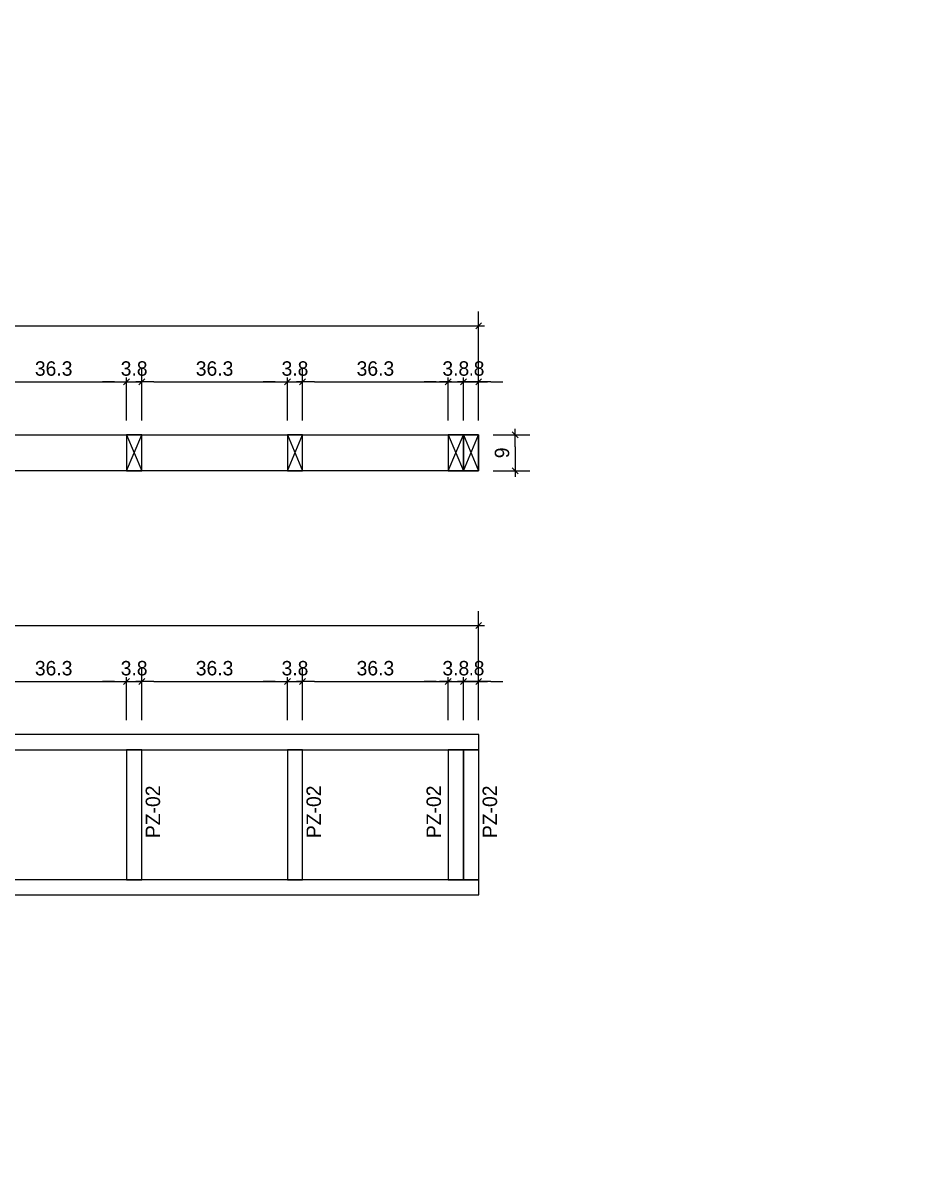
# Model space of a CAD drawing. Header units: millimetres. Extents: x 19458 to 19711, y 4351 to 4752.
# Drawn here: x 19491.214 to 19493.43, y 4520.102 to 4522.947 of the extents above; entities that cross this region are included whole.
import ezdxf

# ---------------------------------------------------------------- set-up
doc = ezdxf.new("R2010")
doc.units = ezdxf.units.MM
for name, color, linetype in [('0 @ 0.2', 7, 'Continuous'), ('cotas', 1, 'Continuous'), ('cotas @ 500', 1, 'Continuous'), ('PANELES PARED', 2, 'Continuous'), ('TEXTO @ 0.2', 2, 'Continuous')]:
    doc.layers.add(name, color=color, linetype=linetype)
doc.styles.add('century gothic', font='GOTHIC.TTF')
doc.styles.add('COTAS SMC', font='GOTHIC.TTF')
doc.dimstyles.new('ANOTATIVE 100 SMCONSTRUCCIONES', dxfattribs={"dimscale": 0, "dimtxt": 0.18, "dimasz": 0.15, "dimexe": 0.18, "dimexo": 0.09, "dimgap": 0.1, "dimtad": 1, "dimzin": 0, "dimdsep": 46, "dimtxsty": 'century gothic', "dimblk1": 'FLECHA1', "dimblk2": 'FLECHA1', "dimsah": 1, "dimcen": 0.18, "dimdle": 0.075, "dimclrd": 1, "dimclre": 1, "dimclrt": 2, "dimaunit": 1, "dimadec": 0, "dimazin": 0, "dimtfac": 0.75, "dimtix": 1, "dimtmove": 2, "dimatfit": 3, "dimfxl": 0.09, "dimtvp": 1.5, "dimtfill": 1, "dimtolj": 1, "dimtzin": 0, "dimarcsym": 0})
doc.dimstyles.new('ANOTATIVE CM SMCONSTRUCCIONES', dxfattribs={"dimscale": 0, "dimtxt": 0.18, "dimasz": 0.15, "dimexe": 0.18, "dimexo": 0.18, "dimgap": 0.07, "dimtad": 1, "dimdec": 1, "dimlfac": 100, "dimdsep": 46, "dimtxsty": 'century gothic', "dimblk1": 'FLECHA1', "dimblk2": 'FLECHA1', "dimsah": 1, "dimcen": 0.18, "dimdle": 0.075, "dimclrd": 1, "dimclre": 1, "dimclrt": 2, "dimaunit": 1, "dimadec": 0, "dimazin": 2, "dimtfac": 0.75, "dimtdec": 1, "dimtix": 1, "dimtmove": 2, "dimatfit": 3, "dimfxl": 0.09, "dimtvp": 1.5, "dimtfill": 1, "dimtolj": 1, "dimtzin": 0, "dimarcsym": 0})
doc.dimstyles.new('PIES SMCONSTRUCCIONES', dxfattribs={"dimscale": 0, "dimtxt": 0.18, "dimasz": 0.2, "dimexe": 0.18, "dimexo": 0, "dimgap": 0.1, "dimtad": 1, "dimdec": 0, "dimlfac": 39.370079, "dimzin": 0, "dimdsep": 46, "dimlunit": 4, "dimtxsty": 'COTAS SMC', "dimblk1": 'FLECHA1', "dimblk2": 'FLECHA1', "dimsah": 1, "dimcen": 0.2, "dimdle": 0.075, "dimclrd": 1, "dimclre": 1, "dimclrt": 2, "dimaunit": 1, "dimadec": 0, "dimazin": 0, "dimtfac": 0.75, "dimtdec": 0, "dimtix": 1, "dimtmove": 2, "dimatfit": 3, "dimfxl": 0.09, "dimtvp": 1.5, "dimtfill": 1, "dimtolj": 1, "dimtzin": 0, "dimarcsym": 0})

# ---------------------------------------------------------------- blocks, each defined once
blk = doc.blocks.new('FLECHA1')
at = {"color": 4}
blk.add_line((-0.246176, -0.248081), (0.248081, 0.25), dxfattribs=at)
at = {"color": 1}
blk.add_line((-1, 0), (0.496162, 0), dxfattribs=at)
blk = doc.blocks.new('*D574')
at = {"layer": 'cotas', "color": 1, "lineweight": -2, "transparency": 16777216}
for p, q in [((19614.326, 4625.8448), (19614.326, 4700.8448)), ((19570.9836, 4550.8448), (19524.326, 4550.8448)), ((19614.326, 4548.4298), (19614.326, 4550.8448)), ((19570.5339, 4548.4298), (19524.326, 4548.4298)), ((19614.326, 4473.4298), (19614.326, 4398.4298))]:
    blk.add_line(p, q, dxfattribs=at)
at = {"layer": 'Defpoints', "color": 0, "transparency": 16777216}
for p in [(19614.326, 4550.8448), (19615.9836, 4550.8448), (19615.5339, 4548.4298)]:
    blk.add_point(p, dxfattribs=at)
at = {"layer": 'cotas', "color": 1, "lineweight": -2, "transparency": 16777216, "xscale": 75, "yscale": 75, "zscale": 75}
for p, rotation in [((19614.326, 4550.8448), 270), ((19614.326, 4548.4298), 90)]:
    blk.add_blockref('FLECHA1', p, dxfattribs=dict(at, rotation=rotation))
at = {"layer": 'cotas', "color": 2, "transparency": 16777216, "insert": (19517.3376, 4549.6373), "char_height": 90, "attachment_point": 5, "rotation": 90, "style": 'century gothic', "bg_fill": 3, "box_fill_scale": 1.1, "bg_fill_color": 256, "bg_fill_true_color": 13158600, "bg_fill_transparency": 0}
blk.add_mtext('\\A1;2.42', dxfattribs=at)
blk = doc.blocks.new('*D629')
at = {"layer": 'cotas', "color": 1, "lineweight": -2, "transparency": 16777216}
for p, q in [((19620.0128, 4651.7533), (19620.0128, 4751.7533)), ((19620.4168, 4551.7533), (19530.0128, 4551.7533)), ((19620.0128, 4550.5333), (19620.0128, 4551.7533)), ((19620.4168, 4550.5333), (19530.0128, 4550.5333)), ((19620.0128, 4450.5333), (19620.0128, 4350.5333))]:
    blk.add_line(p, q, dxfattribs=at)
at = {"layer": 'Defpoints', "color": 0, "transparency": 16777216}
for p in [(19620.0128, 4551.7533), (19620.4168, 4551.7533), (19620.4168, 4550.5333)]:
    blk.add_point(p, dxfattribs=at)
at = {"layer": 'cotas', "color": 1, "lineweight": -2, "transparency": 16777216, "xscale": 100, "yscale": 100, "zscale": 100}
for p, rotation in [((19620.0128, 4551.7533), 270), ((19620.0128, 4550.5333), 90)]:
    blk.add_blockref('FLECHA1', p, dxfattribs=dict(at, rotation=rotation))
at = {"layer": 'cotas', "color": 2, "transparency": 16777216, "insert": (19523.8809, 4551.1433), "char_height": 90, "attachment_point": 5, "rotation": 90, "style": 'COTAS SMC', "bg_fill": 3, "box_fill_scale": 1.1, "bg_fill_color": 256, "bg_fill_true_color": 13158600, "bg_fill_transparency": 0}
blk.add_mtext("\\A1;4'", dxfattribs=at)
blk = doc.blocks.new('PL09')
at = {"layer": 'PANELES PARED'}
for points in [[(19481.377, 4521.173), (19481.377, 4521.135), (19483.8604, 4521.135), (19483.8604, 4521.173)], [(19481.377, 4520.811), (19481.415, 4520.811), (19481.415, 4521.135), (19481.377, 4521.135)], [(19481.7782, 4520.811), (19481.8162, 4520.811), (19481.8162, 4521.135), (19481.7782, 4521.135)], [(19482.1794, 4520.811), (19482.2174, 4520.811), (19482.2174, 4521.135), (19482.1794, 4521.135)], [(19482.5807, 4520.811), (19482.6187, 4520.811), (19482.6187, 4521.135), (19482.5807, 4521.135)], [(19482.9819, 4520.811), (19483.0199, 4520.811), (19483.0199, 4521.135), (19482.9819, 4521.135)], [(19483.3831, 4520.811), (19483.4211, 4520.811), (19483.4211, 4521.135), (19483.3831, 4521.135)], [(19483.7844, 4520.811), (19483.8224, 4520.811), (19483.8224, 4521.135), (19483.7844, 4521.135)], [(19483.8224, 4520.811), (19483.8604, 4520.811), (19483.8604, 4521.135), (19483.8224, 4521.135)], [(19481.377, 4520.811), (19481.377, 4520.773), (19483.8604, 4520.773), (19483.8604, 4520.811)]]:
    blk.add_lwpolyline(points, close=True, dxfattribs=at)
blk = doc.blocks.new('*D237')
at = {"color": 1, "lineweight": -2, "transparency": 16777216}
for p, q in [((19492.3868, 4521.9201), (19492.4781, 4521.9201)), ((19492.4421, 4521.8901), (19492.4421, 4521.8601)), ((19492.3868, 4521.8301), (19492.4781, 4521.8301))]:
    blk.add_line(p, q, dxfattribs=at)
at = {"layer": 'Defpoints', "color": 0, "transparency": 16777216}
for p in [(19492.3508, 4521.9201), (19492.3508, 4521.8301), (19492.4421, 4521.8301)]:
    blk.add_point(p, dxfattribs=at)
at = {"color": 1, "lineweight": -2, "transparency": 16777216, "xscale": 0.03, "yscale": 0.03, "zscale": 0.03}
for p, rotation in [((19492.4421, 4521.9201), 90), ((19492.4421, 4521.8301), 270)]:
    blk.add_blockref('FLECHA1', p, dxfattribs=dict(at, rotation=rotation))
at = {"color": 2, "transparency": 16777216, "insert": (19492.4092, 4521.8751), "char_height": 0.036, "attachment_point": 5, "rotation": 90, "style": 'century gothic', "bg_fill": 3, "box_fill_scale": 1.1, "bg_fill_color": 256, "bg_fill_true_color": 13158600, "bg_fill_transparency": 0}
blk.add_mtext('\\A1;9', dxfattribs=at)
blk = doc.blocks.new('PZ1')
at = {"layer": 'PANELES PARED'}
for p, q in [((19503.9863, 4507.8495), (19504.0243, 4507.7595)), ((19503.9863, 4507.7595), (19504.0243, 4507.8495))]:
    blk.add_line(p, q, dxfattribs=at)
blk.add_lwpolyline([(19503.9863, 4507.7595), (19504.0243, 4507.7595), (19504.0243, 4507.8495), (19503.9863, 4507.8495)], close=True, dxfattribs=at)
blk = doc.blocks.new('*D245')
at = {"color": 1, "lineweight": -2, "transparency": 16777216}
for p, q in [((19491.1091, 4521.9561), (19491.1091, 4522.0883)), ((19491.4724, 4521.9561), (19491.4724, 4522.0883)), ((19491.1391, 4522.0523), (19491.4424, 4522.0523))]:
    blk.add_line(p, q, dxfattribs=at)
at = {"layer": 'Defpoints', "color": 0, "transparency": 16777216}
for p in [(19491.4724, 4522.0523), (19491.1091, 4521.9201), (19491.4724, 4521.9201)]:
    blk.add_point(p, dxfattribs=at)
at = {"color": 1, "lineweight": -2, "transparency": 16777216, "xscale": 0.03, "yscale": 0.03, "zscale": 0.03, "rotation": 180}
blk.add_blockref('FLECHA1', (19491.1091, 4522.0523), dxfattribs=at)
at = {"color": 1, "lineweight": -2, "transparency": 16777216, "xscale": 0.03, "yscale": 0.03, "zscale": 0.03}
blk.add_blockref('FLECHA1', (19491.4724, 4522.0523), dxfattribs=at)
at = {"color": 2, "transparency": 16777216, "insert": (19491.2907, 4522.0852), "char_height": 0.036, "attachment_point": 5, "style": 'century gothic', "bg_fill": 3, "box_fill_scale": 1.1, "bg_fill_color": 256, "bg_fill_true_color": 13158600, "bg_fill_transparency": 0}
blk.add_mtext('\\A1;36.3', dxfattribs=at)
blk = doc.blocks.new('*D246')
at = {"color": 1, "lineweight": -2, "transparency": 16777216}
for p, q in [((19491.4724, 4521.9561), (19491.4724, 4522.0883)), ((19491.5104, 4521.9561), (19491.5104, 4522.0883)), ((19491.4424, 4522.0523), (19491.4124, 4522.0523)), ((19491.4724, 4522.0523), (19491.5104, 4522.0523)), ((19491.5404, 4522.0523), (19491.5704, 4522.0523))]:
    blk.add_line(p, q, dxfattribs=at)
at = {"layer": 'Defpoints', "color": 0, "transparency": 16777216}
for p in [(19491.4724, 4521.9201), (19491.5104, 4521.9201)]:
    blk.add_point(p, dxfattribs=at)
at = {"color": 1, "lineweight": -2, "transparency": 16777216, "xscale": 0.03, "yscale": 0.03, "zscale": 0.03}
blk.add_blockref('FLECHA1', (19491.4724, 4522.0523), dxfattribs=at)
at = {"color": 1, "lineweight": -2, "transparency": 16777216, "xscale": 0.03, "yscale": 0.03, "zscale": 0.03, "rotation": 180}
blk.add_blockref('FLECHA1', (19491.5104, 4522.0523), dxfattribs=at)
at = {"color": 2, "transparency": 16777216, "insert": (19491.4914, 4522.0852), "char_height": 0.036, "attachment_point": 5, "style": 'century gothic', "bg_fill": 3, "box_fill_scale": 1.1, "bg_fill_color": 256, "bg_fill_true_color": 13158600, "bg_fill_transparency": 0}
blk.add_mtext('\\A1;3.8', dxfattribs=at)
at = {"layer": 'Defpoints', "color": 0, "transparency": 16777216}
blk.add_point((19491.5104, 4522.0523), dxfattribs=at)
blk = doc.blocks.new('*D247')
at = {"color": 1, "lineweight": -2, "transparency": 16777216}
for p, q in [((19491.5104, 4521.9561), (19491.5104, 4522.0883)), ((19491.8736, 4521.9561), (19491.8736, 4522.0883)), ((19491.5404, 4522.0523), (19491.8436, 4522.0523))]:
    blk.add_line(p, q, dxfattribs=at)
at = {"layer": 'Defpoints', "color": 0, "transparency": 16777216}
for p in [(19491.8736, 4522.0523), (19491.5104, 4521.9201), (19491.8736, 4521.9201)]:
    blk.add_point(p, dxfattribs=at)
at = {"color": 1, "lineweight": -2, "transparency": 16777216, "xscale": 0.03, "yscale": 0.03, "zscale": 0.03, "rotation": 180}
blk.add_blockref('FLECHA1', (19491.5104, 4522.0523), dxfattribs=at)
at = {"color": 1, "lineweight": -2, "transparency": 16777216, "xscale": 0.03, "yscale": 0.03, "zscale": 0.03}
blk.add_blockref('FLECHA1', (19491.8736, 4522.0523), dxfattribs=at)
at = {"color": 2, "transparency": 16777216, "insert": (19491.692, 4522.0852), "char_height": 0.036, "attachment_point": 5, "style": 'century gothic', "bg_fill": 3, "box_fill_scale": 1.1, "bg_fill_color": 256, "bg_fill_true_color": 13158600, "bg_fill_transparency": 0}
blk.add_mtext('\\A1;36.3', dxfattribs=at)
blk = doc.blocks.new('*D248')
at = {"color": 1, "lineweight": -2, "transparency": 16777216}
for p, q in [((19491.8736, 4521.9561), (19491.8736, 4522.0883)), ((19491.9116, 4521.9561), (19491.9116, 4522.0883)), ((19491.8436, 4522.0523), (19491.8136, 4522.0523)), ((19491.8736, 4522.0523), (19491.9116, 4522.0523)), ((19491.9416, 4522.0523), (19491.9716, 4522.0523))]:
    blk.add_line(p, q, dxfattribs=at)
at = {"layer": 'Defpoints', "color": 0, "transparency": 16777216}
for p in [(19491.8736, 4521.9201), (19491.9116, 4521.9201)]:
    blk.add_point(p, dxfattribs=at)
at = {"color": 1, "lineweight": -2, "transparency": 16777216, "xscale": 0.03, "yscale": 0.03, "zscale": 0.03}
blk.add_blockref('FLECHA1', (19491.8736, 4522.0523), dxfattribs=at)
at = {"color": 1, "lineweight": -2, "transparency": 16777216, "xscale": 0.03, "yscale": 0.03, "zscale": 0.03, "rotation": 180}
blk.add_blockref('FLECHA1', (19491.9116, 4522.0523), dxfattribs=at)
at = {"color": 2, "transparency": 16777216, "insert": (19491.8926, 4522.0852), "char_height": 0.036, "attachment_point": 5, "style": 'century gothic', "bg_fill": 3, "box_fill_scale": 1.1, "bg_fill_color": 256, "bg_fill_true_color": 13158600, "bg_fill_transparency": 0}
blk.add_mtext('\\A1;3.8', dxfattribs=at)
at = {"layer": 'Defpoints', "color": 0, "transparency": 16777216}
blk.add_point((19491.9116, 4522.0523), dxfattribs=at)
blk = doc.blocks.new('*D249')
at = {"color": 1, "lineweight": -2, "transparency": 16777216}
for p, q in [((19491.9116, 4521.9561), (19491.9116, 4522.0883)), ((19492.2748, 4521.9561), (19492.2748, 4522.0883)), ((19491.9416, 4522.0523), (19492.2448, 4522.0523))]:
    blk.add_line(p, q, dxfattribs=at)
at = {"layer": 'Defpoints', "color": 0, "transparency": 16777216}
for p in [(19492.2748, 4522.0523), (19491.9116, 4521.9201), (19492.2748, 4521.9201)]:
    blk.add_point(p, dxfattribs=at)
at = {"color": 1, "lineweight": -2, "transparency": 16777216, "xscale": 0.03, "yscale": 0.03, "zscale": 0.03, "rotation": 180}
blk.add_blockref('FLECHA1', (19491.9116, 4522.0523), dxfattribs=at)
at = {"color": 1, "lineweight": -2, "transparency": 16777216, "xscale": 0.03, "yscale": 0.03, "zscale": 0.03}
blk.add_blockref('FLECHA1', (19492.2748, 4522.0523), dxfattribs=at)
at = {"color": 2, "transparency": 16777216, "insert": (19492.0932, 4522.0852), "char_height": 0.036, "attachment_point": 5, "style": 'century gothic', "bg_fill": 3, "box_fill_scale": 1.1, "bg_fill_color": 256, "bg_fill_true_color": 13158600, "bg_fill_transparency": 0}
blk.add_mtext('\\A1;36.3', dxfattribs=at)
blk = doc.blocks.new('*D250')
at = {"color": 1, "lineweight": -2, "transparency": 16777216}
for p, q in [((19492.3128, 4521.9561), (19492.3128, 4522.0883)), ((19492.3508, 4521.9561), (19492.3508, 4522.0883)), ((19492.2828, 4522.0523), (19492.2528, 4522.0523)), ((19492.3128, 4522.0523), (19492.3508, 4522.0523)), ((19492.3808, 4522.0523), (19492.4108, 4522.0523))]:
    blk.add_line(p, q, dxfattribs=at)
at = {"layer": 'Defpoints', "color": 0, "transparency": 16777216}
for p in [(19492.3128, 4521.9201), (19492.3508, 4521.9201)]:
    blk.add_point(p, dxfattribs=at)
at = {"color": 1, "lineweight": -2, "transparency": 16777216, "xscale": 0.03, "yscale": 0.03, "zscale": 0.03}
blk.add_blockref('FLECHA1', (19492.3128, 4522.0523), dxfattribs=at)
at = {"color": 1, "lineweight": -2, "transparency": 16777216, "xscale": 0.03, "yscale": 0.03, "zscale": 0.03, "rotation": 180}
blk.add_blockref('FLECHA1', (19492.3508, 4522.0523), dxfattribs=at)
at = {"color": 2, "transparency": 16777216, "insert": (19492.3318, 4522.0852), "char_height": 0.036, "attachment_point": 5, "style": 'century gothic', "bg_fill": 3, "box_fill_scale": 1.1, "bg_fill_color": 256, "bg_fill_true_color": 13158600, "bg_fill_transparency": 0}
blk.add_mtext('\\A1;3.8', dxfattribs=at)
at = {"layer": 'Defpoints', "color": 0, "transparency": 16777216}
blk.add_point((19492.3508, 4522.0523), dxfattribs=at)
blk = doc.blocks.new('*D251')
at = {"color": 1, "lineweight": -2, "transparency": 16777216}
for p, q in [((19489.8674, 4521.9561), (19489.8674, 4522.228)), ((19492.3508, 4521.9561), (19492.3508, 4522.228)), ((19489.8974, 4522.192), (19492.3208, 4522.192))]:
    blk.add_line(p, q, dxfattribs=at)
at = {"layer": 'Defpoints', "color": 0, "transparency": 16777216}
for p in [(19492.3508, 4522.192), (19489.8674, 4521.9201), (19492.3508, 4521.9201)]:
    blk.add_point(p, dxfattribs=at)
at = {"color": 1, "lineweight": -2, "transparency": 16777216, "xscale": 0.03, "yscale": 0.03, "zscale": 0.03, "rotation": 180}
blk.add_blockref('FLECHA1', (19489.8674, 4522.192), dxfattribs=at)
at = {"color": 1, "lineweight": -2, "transparency": 16777216, "xscale": 0.03, "yscale": 0.03, "zscale": 0.03}
blk.add_blockref('FLECHA1', (19492.3508, 4522.192), dxfattribs=at)
at = {"color": 2, "transparency": 16777216, "insert": (19491.1091, 4522.2249), "char_height": 0.036, "attachment_point": 5, "style": 'century gothic', "bg_fill": 3, "box_fill_scale": 1.1, "bg_fill_color": 256, "bg_fill_true_color": 13158600, "bg_fill_transparency": 0}
blk.add_mtext('\\A1;248.3', dxfattribs=at)
blk = doc.blocks.new('*D252')
at = {"color": 1, "lineweight": -2, "transparency": 16777216}
for p, q in [((19492.2748, 4521.9561), (19492.2748, 4522.0883)), ((19492.3128, 4521.9561), (19492.3128, 4522.0883)), ((19492.2448, 4522.0523), (19492.2148, 4522.0523)), ((19492.2748, 4522.0523), (19492.3128, 4522.0523)), ((19492.3428, 4522.0523), (19492.3728, 4522.0523))]:
    blk.add_line(p, q, dxfattribs=at)
at = {"layer": 'Defpoints', "color": 0, "transparency": 16777216}
for p in [(19492.2748, 4521.9201), (19492.3128, 4521.9201)]:
    blk.add_point(p, dxfattribs=at)
at = {"color": 1, "lineweight": -2, "transparency": 16777216, "xscale": 0.03, "yscale": 0.03, "zscale": 0.03}
blk.add_blockref('FLECHA1', (19492.2748, 4522.0523), dxfattribs=at)
at = {"color": 1, "lineweight": -2, "transparency": 16777216, "xscale": 0.03, "yscale": 0.03, "zscale": 0.03, "rotation": 180}
blk.add_blockref('FLECHA1', (19492.3128, 4522.0523), dxfattribs=at)
at = {"color": 2, "transparency": 16777216, "insert": (19492.2938, 4522.0852), "char_height": 0.036, "attachment_point": 5, "style": 'century gothic', "bg_fill": 3, "box_fill_scale": 1.1, "bg_fill_color": 256, "bg_fill_true_color": 13158600, "bg_fill_transparency": 0}
blk.add_mtext('\\A1;3.8', dxfattribs=at)
at = {"layer": 'Defpoints', "color": 0, "transparency": 16777216}
blk.add_point((19492.3128, 4522.0523), dxfattribs=at)
blk = doc.blocks.new('*D261')
at = {"color": 1, "lineweight": -2, "transparency": 16777216}
for p, q in [((19491.1091, 4521.209), (19491.1091, 4521.3412)), ((19491.4724, 4521.209), (19491.4724, 4521.3412)), ((19491.1391, 4521.3052), (19491.4424, 4521.3052))]:
    blk.add_line(p, q, dxfattribs=at)
at = {"layer": 'Defpoints', "color": 0, "transparency": 16777216}
for p in [(19491.4724, 4521.3052), (19491.1091, 4521.173), (19491.4724, 4521.173)]:
    blk.add_point(p, dxfattribs=at)
at = {"color": 1, "lineweight": -2, "transparency": 16777216, "xscale": 0.03, "yscale": 0.03, "zscale": 0.03, "rotation": 180}
blk.add_blockref('FLECHA1', (19491.1091, 4521.3052), dxfattribs=at)
at = {"color": 1, "lineweight": -2, "transparency": 16777216, "xscale": 0.03, "yscale": 0.03, "zscale": 0.03}
blk.add_blockref('FLECHA1', (19491.4724, 4521.3052), dxfattribs=at)
at = {"color": 2, "transparency": 16777216, "insert": (19491.2907, 4521.3381), "char_height": 0.036, "attachment_point": 5, "style": 'century gothic', "bg_fill": 3, "box_fill_scale": 1.1, "bg_fill_color": 256, "bg_fill_true_color": 13158600, "bg_fill_transparency": 0}
blk.add_mtext('\\A1;36.3', dxfattribs=at)
blk = doc.blocks.new('*D262')
at = {"color": 1, "lineweight": -2, "transparency": 16777216}
for p, q in [((19491.4724, 4521.209), (19491.4724, 4521.3412)), ((19491.5104, 4521.209), (19491.5104, 4521.3412)), ((19491.4424, 4521.3052), (19491.4124, 4521.3052)), ((19491.4724, 4521.3052), (19491.5104, 4521.3052)), ((19491.5404, 4521.3052), (19491.5704, 4521.3052))]:
    blk.add_line(p, q, dxfattribs=at)
at = {"layer": 'Defpoints', "color": 0, "transparency": 16777216}
for p in [(19491.4724, 4521.173), (19491.5104, 4521.173)]:
    blk.add_point(p, dxfattribs=at)
at = {"color": 1, "lineweight": -2, "transparency": 16777216, "xscale": 0.03, "yscale": 0.03, "zscale": 0.03}
blk.add_blockref('FLECHA1', (19491.4724, 4521.3052), dxfattribs=at)
at = {"color": 1, "lineweight": -2, "transparency": 16777216, "xscale": 0.03, "yscale": 0.03, "zscale": 0.03, "rotation": 180}
blk.add_blockref('FLECHA1', (19491.5104, 4521.3052), dxfattribs=at)
at = {"color": 2, "transparency": 16777216, "insert": (19491.4914, 4521.3381), "char_height": 0.036, "attachment_point": 5, "style": 'century gothic', "bg_fill": 3, "box_fill_scale": 1.1, "bg_fill_color": 256, "bg_fill_true_color": 13158600, "bg_fill_transparency": 0}
blk.add_mtext('\\A1;3.8', dxfattribs=at)
at = {"layer": 'Defpoints', "color": 0, "transparency": 16777216}
blk.add_point((19491.5104, 4521.3052), dxfattribs=at)
blk = doc.blocks.new('*D263')
at = {"color": 1, "lineweight": -2, "transparency": 16777216}
for p, q in [((19491.5104, 4521.209), (19491.5104, 4521.3412)), ((19491.8736, 4521.209), (19491.8736, 4521.3412)), ((19491.5404, 4521.3052), (19491.8436, 4521.3052))]:
    blk.add_line(p, q, dxfattribs=at)
at = {"layer": 'Defpoints', "color": 0, "transparency": 16777216}
for p in [(19491.8736, 4521.3052), (19491.5104, 4521.173), (19491.8736, 4521.173)]:
    blk.add_point(p, dxfattribs=at)
at = {"color": 1, "lineweight": -2, "transparency": 16777216, "xscale": 0.03, "yscale": 0.03, "zscale": 0.03, "rotation": 180}
blk.add_blockref('FLECHA1', (19491.5104, 4521.3052), dxfattribs=at)
at = {"color": 1, "lineweight": -2, "transparency": 16777216, "xscale": 0.03, "yscale": 0.03, "zscale": 0.03}
blk.add_blockref('FLECHA1', (19491.8736, 4521.3052), dxfattribs=at)
at = {"color": 2, "transparency": 16777216, "insert": (19491.692, 4521.3381), "char_height": 0.036, "attachment_point": 5, "style": 'century gothic', "bg_fill": 3, "box_fill_scale": 1.1, "bg_fill_color": 256, "bg_fill_true_color": 13158600, "bg_fill_transparency": 0}
blk.add_mtext('\\A1;36.3', dxfattribs=at)
blk = doc.blocks.new('*D264')
at = {"color": 1, "lineweight": -2, "transparency": 16777216}
for p, q in [((19491.8736, 4521.209), (19491.8736, 4521.3412)), ((19491.9116, 4521.209), (19491.9116, 4521.3412)), ((19491.8436, 4521.3052), (19491.8136, 4521.3052)), ((19491.8736, 4521.3052), (19491.9116, 4521.3052)), ((19491.9416, 4521.3052), (19491.9716, 4521.3052))]:
    blk.add_line(p, q, dxfattribs=at)
at = {"layer": 'Defpoints', "color": 0, "transparency": 16777216}
for p in [(19491.8736, 4521.173), (19491.9116, 4521.173)]:
    blk.add_point(p, dxfattribs=at)
at = {"color": 1, "lineweight": -2, "transparency": 16777216, "xscale": 0.03, "yscale": 0.03, "zscale": 0.03}
blk.add_blockref('FLECHA1', (19491.8736, 4521.3052), dxfattribs=at)
at = {"color": 1, "lineweight": -2, "transparency": 16777216, "xscale": 0.03, "yscale": 0.03, "zscale": 0.03, "rotation": 180}
blk.add_blockref('FLECHA1', (19491.9116, 4521.3052), dxfattribs=at)
at = {"color": 2, "transparency": 16777216, "insert": (19491.8926, 4521.3381), "char_height": 0.036, "attachment_point": 5, "style": 'century gothic', "bg_fill": 3, "box_fill_scale": 1.1, "bg_fill_color": 256, "bg_fill_true_color": 13158600, "bg_fill_transparency": 0}
blk.add_mtext('\\A1;3.8', dxfattribs=at)
at = {"layer": 'Defpoints', "color": 0, "transparency": 16777216}
blk.add_point((19491.9116, 4521.3052), dxfattribs=at)
blk = doc.blocks.new('*D265')
at = {"color": 1, "lineweight": -2, "transparency": 16777216}
for p, q in [((19491.9116, 4521.209), (19491.9116, 4521.3412)), ((19492.2748, 4521.209), (19492.2748, 4521.3412)), ((19491.9416, 4521.3052), (19492.2448, 4521.3052))]:
    blk.add_line(p, q, dxfattribs=at)
at = {"layer": 'Defpoints', "color": 0, "transparency": 16777216}
for p in [(19492.2748, 4521.3052), (19491.9116, 4521.173), (19492.2748, 4521.173)]:
    blk.add_point(p, dxfattribs=at)
at = {"color": 1, "lineweight": -2, "transparency": 16777216, "xscale": 0.03, "yscale": 0.03, "zscale": 0.03, "rotation": 180}
blk.add_blockref('FLECHA1', (19491.9116, 4521.3052), dxfattribs=at)
at = {"color": 1, "lineweight": -2, "transparency": 16777216, "xscale": 0.03, "yscale": 0.03, "zscale": 0.03}
blk.add_blockref('FLECHA1', (19492.2748, 4521.3052), dxfattribs=at)
at = {"color": 2, "transparency": 16777216, "insert": (19492.0932, 4521.3381), "char_height": 0.036, "attachment_point": 5, "style": 'century gothic', "bg_fill": 3, "box_fill_scale": 1.1, "bg_fill_color": 256, "bg_fill_true_color": 13158600, "bg_fill_transparency": 0}
blk.add_mtext('\\A1;36.3', dxfattribs=at)
blk = doc.blocks.new('*D266')
at = {"color": 1, "lineweight": -2, "transparency": 16777216}
for p, q in [((19492.3128, 4521.209), (19492.3128, 4521.3412)), ((19492.3508, 4521.209), (19492.3508, 4521.3412)), ((19492.2828, 4521.3052), (19492.2528, 4521.3052)), ((19492.3128, 4521.3052), (19492.3508, 4521.3052)), ((19492.3808, 4521.3052), (19492.4108, 4521.3052))]:
    blk.add_line(p, q, dxfattribs=at)
at = {"layer": 'Defpoints', "color": 0, "transparency": 16777216}
for p in [(19492.3128, 4521.173), (19492.3508, 4521.173)]:
    blk.add_point(p, dxfattribs=at)
at = {"color": 1, "lineweight": -2, "transparency": 16777216, "xscale": 0.03, "yscale": 0.03, "zscale": 0.03}
blk.add_blockref('FLECHA1', (19492.3128, 4521.3052), dxfattribs=at)
at = {"color": 1, "lineweight": -2, "transparency": 16777216, "xscale": 0.03, "yscale": 0.03, "zscale": 0.03, "rotation": 180}
blk.add_blockref('FLECHA1', (19492.3508, 4521.3052), dxfattribs=at)
at = {"color": 2, "transparency": 16777216, "insert": (19492.3318, 4521.3381), "char_height": 0.036, "attachment_point": 5, "style": 'century gothic', "bg_fill": 3, "box_fill_scale": 1.1, "bg_fill_color": 256, "bg_fill_true_color": 13158600, "bg_fill_transparency": 0}
blk.add_mtext('\\A1;3.8', dxfattribs=at)
at = {"layer": 'Defpoints', "color": 0, "transparency": 16777216}
blk.add_point((19492.3508, 4521.3052), dxfattribs=at)
blk = doc.blocks.new('*D267')
at = {"color": 1, "lineweight": -2, "transparency": 16777216}
for p, q in [((19489.8674, 4521.209), (19489.8674, 4521.4808)), ((19492.3508, 4521.209), (19492.3508, 4521.4808)), ((19489.8974, 4521.4448), (19492.3208, 4521.4448))]:
    blk.add_line(p, q, dxfattribs=at)
at = {"layer": 'Defpoints', "color": 0, "transparency": 16777216}
for p in [(19492.3508, 4521.4448), (19489.8674, 4521.173), (19492.3508, 4521.173)]:
    blk.add_point(p, dxfattribs=at)
at = {"color": 1, "lineweight": -2, "transparency": 16777216, "xscale": 0.03, "yscale": 0.03, "zscale": 0.03, "rotation": 180}
blk.add_blockref('FLECHA1', (19489.8674, 4521.4448), dxfattribs=at)
at = {"color": 1, "lineweight": -2, "transparency": 16777216, "xscale": 0.03, "yscale": 0.03, "zscale": 0.03}
blk.add_blockref('FLECHA1', (19492.3508, 4521.4448), dxfattribs=at)
at = {"color": 2, "transparency": 16777216, "insert": (19491.1091, 4521.4777), "char_height": 0.036, "attachment_point": 5, "style": 'century gothic', "bg_fill": 3, "box_fill_scale": 1.1, "bg_fill_color": 256, "bg_fill_true_color": 13158600, "bg_fill_transparency": 0}
blk.add_mtext('\\A1;248.3', dxfattribs=at)
blk = doc.blocks.new('*D253')
at = {"color": 1, "lineweight": -2, "transparency": 16777216}
for p, q in [((19492.2748, 4521.209), (19492.2748, 4521.3412)), ((19492.3128, 4521.209), (19492.3128, 4521.3412)), ((19492.2448, 4521.3052), (19492.2148, 4521.3052)), ((19492.2748, 4521.3052), (19492.3128, 4521.3052)), ((19492.3428, 4521.3052), (19492.3728, 4521.3052))]:
    blk.add_line(p, q, dxfattribs=at)
at = {"layer": 'Defpoints', "color": 0, "transparency": 16777216}
for p in [(19492.2748, 4521.173), (19492.3128, 4521.173)]:
    blk.add_point(p, dxfattribs=at)
at = {"color": 1, "lineweight": -2, "transparency": 16777216, "xscale": 0.03, "yscale": 0.03, "zscale": 0.03}
blk.add_blockref('FLECHA1', (19492.2748, 4521.3052), dxfattribs=at)
at = {"color": 1, "lineweight": -2, "transparency": 16777216, "xscale": 0.03, "yscale": 0.03, "zscale": 0.03, "rotation": 180}
blk.add_blockref('FLECHA1', (19492.3128, 4521.3052), dxfattribs=at)
at = {"color": 2, "transparency": 16777216, "insert": (19492.2938, 4521.3381), "char_height": 0.036, "attachment_point": 5, "style": 'century gothic', "bg_fill": 3, "box_fill_scale": 1.1, "bg_fill_color": 256, "bg_fill_true_color": 13158600, "bg_fill_transparency": 0}
blk.add_mtext('\\A1;3.8', dxfattribs=at)
at = {"layer": 'Defpoints', "color": 0, "transparency": 16777216}
blk.add_point((19492.3128, 4521.3052), dxfattribs=at)
blk = doc.blocks.new('*U734')
at = {"layer": 'cotas @ 500'}
dim = blk.add_linear_dim(base=(19614.3260382735, 4550.8448237801), p1=(19615.5338597089, 4548.4298237801), p2=(19615.9836080801, 4550.8448237801), angle=90, dimstyle='ANOTATIVE 100 SMCONSTRUCCIONES', override={"dimscale": 500, "dimtix": 1, "dimtofl": 1, "dimtmove": 1, "dimatfit": 1}, dxfattribs=at)
dim.commit()
dim.dimension.update_dxf_attribs({"geometry": '*D574', "text_midpoint": (19517.3375950376, 4549.6373237801)})
blk = doc.blocks.new('*U736')
at = {"layer": 'cotas @ 500'}
dim = blk.add_linear_dim(base=(19620.0128, 4551.7533), p1=(19620.4168, 4550.5333), p2=(19620.4168, 4551.7533), angle=90, dimstyle='PIES SMCONSTRUCCIONES', override={"dimscale": 500, "dimtix": 1, "dimtofl": 1, "dimtmove": 2, "dimatfit": 3}, dxfattribs=at)
dim.commit()
dim.dimension.update_dxf_attribs({"geometry": '*D629', "text_midpoint": (19523.8809, 4551.1433)})

msp = doc.modelspace()

# ---------------------------------------------------------------- block references
at = {"layer": 'cotas'}
msp.add_blockref('*U734', (0, 0), dxfattribs=at)

# ---------------------------------------------------------------- next in the draw order: block references
msp.add_blockref('*U736', (0, 0), dxfattribs=at)

# ---------------------------------------------------------------- next in the draw order: linework, layer by layer
at = {"layer": 'PANELES PARED'}
msp.add_lwpolyline([(19489.8674, 4521.9201), (19492.3508, 4521.9201), (19492.3508, 4521.8301), (19489.8674, 4521.8301)], close=True, dxfattribs=at)

# ---------------------------------------------------------------- next in the draw order: block references
for name, p in [('PZ1', (-12.5139, 14.0707)), ('PZ1', (-12.1127, 14.0707)), ('PL09', (8.4905, 0))]:
    msp.add_blockref(name, p)

# ---------------------------------------------------------------- next in the draw order: texts
at = {"layer": 'TEXTO @ 0.2', "color": 2, "char_height": 0.036, "width": 0.095414, "attachment_point": 1, "rotation": 90, "style": 'century gothic'}
for insert in [(19491.5202, 4520.9147), (19491.9214, 4520.9147), (19492.2208, 4520.9147), (19492.3607, 4520.9147)]:
    msp.add_mtext('PZ-02 ', dxfattribs=dict(at, insert=insert))

# ---------------------------------------------------------------- next in the draw order: dimensions: what is measured, and where the dimension line sits
at = {"layer": '0 @ 0.2'}
for base, p1, p2, picture, middle in [((19491.4724, 4522.0523), (19491.1091, 4521.9201), (19491.4724, 4521.9201), '*D245', (19491.2907, 4522.0852)), ((19491.4724, 4521.3052), (19491.1091, 4521.173), (19491.4724, 4521.173), '*D261', (19491.2907, 4521.3381))]:
    dim = msp.add_linear_dim(base=base, p1=p1, p2=p2, dimstyle='ANOTATIVE CM SMCONSTRUCCIONES', override={"dimscale": 0.2, "dimtix": 1, "dimtofl": 1, "dimtmove": 2, "dimatfit": 3}, dxfattribs=at)
    dim.commit()
    dim.dimension.update_dxf_attribs({"geometry": picture, "text_midpoint": middle})
dim = msp.add_linear_dim(base=(19492.4421, 4521.8301), p1=(19492.3508, 4521.9201), p2=(19492.3508, 4521.8301), angle=90, dimstyle='ANOTATIVE CM SMCONSTRUCCIONES', override={"dimscale": 0.2, "dimtix": 1, "dimtofl": 1, "dimtmove": 2, "dimatfit": 3}, dxfattribs=at)
dim.commit()
dim.dimension.update_dxf_attribs({"geometry": '*D237', "text_midpoint": (19492.4092, 4521.8751)})

# ---------------------------------------------------------------- next in the draw order: block references
msp.add_blockref('PZ1', (-11.6735, 14.0707))

# ---------------------------------------------------------------- next in the draw order: dimensions: what is measured, and where the dimension line sits
for base, p1, p2, picture, middle in [((19491.5104, 4522.0523), (19491.4724, 4521.9201), (19491.5104, 4521.9201), '*D246', (19491.4914, 4522.0852)), ((19491.5104, 4521.3052), (19491.4724, 4521.173), (19491.5104, 4521.173), '*D262', (19491.4914, 4521.3381))]:
    dim = msp.add_linear_dim(base=base, p1=p1, p2=p2, dimstyle='ANOTATIVE CM SMCONSTRUCCIONES', override={"dimscale": 0.2, "dimtix": 1, "dimtofl": 1, "dimtmove": 2, "dimatfit": 3}, dxfattribs=at)
    dim.commit()
    dim.dimension.update_dxf_attribs({"geometry": picture, "text_midpoint": middle})

# ---------------------------------------------------------------- next in the draw order: dimensions: what is measured, and where the dimension line sits
for base, p1, p2, picture, middle in [((19491.8736, 4522.0523), (19491.5104, 4521.9201), (19491.8736, 4521.9201), '*D247', (19491.692, 4522.0852)), ((19491.8736, 4521.3052), (19491.5104, 4521.173), (19491.8736, 4521.173), '*D263', (19491.692, 4521.3381))]:
    dim = msp.add_linear_dim(base=base, p1=p1, p2=p2, dimstyle='ANOTATIVE CM SMCONSTRUCCIONES', override={"dimscale": 0.2, "dimtix": 1, "dimtofl": 1, "dimtmove": 2, "dimatfit": 3}, dxfattribs=at)
    dim.commit()
    dim.dimension.update_dxf_attribs({"geometry": picture, "text_midpoint": middle})

# ---------------------------------------------------------------- next in the draw order: dimensions: what is measured, and where the dimension line sits
for base, p1, p2, picture, middle in [((19491.9116, 4522.0523), (19491.8736, 4521.9201), (19491.9116, 4521.9201), '*D248', (19491.8926, 4522.0852)), ((19491.9116, 4521.3052), (19491.8736, 4521.173), (19491.9116, 4521.173), '*D264', (19491.8926, 4521.3381))]:
    dim = msp.add_linear_dim(base=base, p1=p1, p2=p2, dimstyle='ANOTATIVE CM SMCONSTRUCCIONES', override={"dimscale": 0.2, "dimtix": 1, "dimtofl": 1, "dimtmove": 2, "dimatfit": 3}, dxfattribs=at)
    dim.commit()
    dim.dimension.update_dxf_attribs({"geometry": picture, "text_midpoint": middle})

# ---------------------------------------------------------------- next in the draw order: dimensions: what is measured, and where the dimension line sits
for base, p1, p2, picture, middle in [((19492.2748, 4522.0523), (19491.9116, 4521.9201), (19492.2748, 4521.9201), '*D249', (19492.0932, 4522.0852)), ((19492.2748, 4521.3052), (19491.9116, 4521.173), (19492.2748, 4521.173), '*D265', (19492.0932, 4521.3381))]:
    dim = msp.add_linear_dim(base=base, p1=p1, p2=p2, dimstyle='ANOTATIVE CM SMCONSTRUCCIONES', override={"dimscale": 0.2, "dimtix": 1, "dimtofl": 1, "dimtmove": 2, "dimatfit": 3}, dxfattribs=at)
    dim.commit()
    dim.dimension.update_dxf_attribs({"geometry": picture, "text_midpoint": middle})

# ---------------------------------------------------------------- next in the draw order: dimensions: what is measured, and where the dimension line sits
for base, p1, p2, picture, middle in [((19492.3508, 4522.0523), (19492.3128, 4521.9201), (19492.3508, 4521.9201), '*D250', (19492.3318, 4522.0852)), ((19492.3508, 4521.3052), (19492.3128, 4521.173), (19492.3508, 4521.173), '*D266', (19492.3318, 4521.3381))]:
    dim = msp.add_linear_dim(base=base, p1=p1, p2=p2, dimstyle='ANOTATIVE CM SMCONSTRUCCIONES', override={"dimscale": 0.2, "dimtix": 1, "dimtofl": 1, "dimtmove": 2, "dimatfit": 3}, dxfattribs=at)
    dim.commit()
    dim.dimension.update_dxf_attribs({"geometry": picture, "text_midpoint": middle})

# ---------------------------------------------------------------- next in the draw order: dimensions: what is measured, and where the dimension line sits
for base, p1, p2, picture, middle in [((19492.3508, 4522.192), (19489.8674, 4521.9201), (19492.3508, 4521.9201), '*D251', (19491.1091, 4522.2249)), ((19492.3508, 4521.4448), (19489.8674, 4521.173), (19492.3508, 4521.173), '*D267', (19491.1091, 4521.4777))]:
    dim = msp.add_linear_dim(base=base, p1=p1, p2=p2, dimstyle='ANOTATIVE CM SMCONSTRUCCIONES', override={"dimscale": 0.2, "dimtix": 1, "dimtofl": 1, "dimtmove": 2, "dimatfit": 3}, dxfattribs=at)
    dim.commit()
    dim.dimension.update_dxf_attribs({"geometry": picture, "text_midpoint": middle})

# ---------------------------------------------------------------- next in the draw order: block references
msp.add_blockref('PZ1', (-11.7115, 14.0707))

# ---------------------------------------------------------------- next in the draw order: dimensions: what is measured, and where the dimension line sits
dim = msp.add_linear_dim(base=(19492.3128, 4521.3052), p1=(19492.2748, 4521.173), p2=(19492.3128, 4521.173), dimstyle='ANOTATIVE CM SMCONSTRUCCIONES', override={"dimscale": 0.2, "dimtix": 1, "dimtofl": 1, "dimtmove": 2, "dimatfit": 3}, dxfattribs=at)
dim.commit()
dim.dimension.update_dxf_attribs({"geometry": '*D253', "text_midpoint": (19492.2938, 4521.3381)})

# ---------------------------------------------------------------- next in the draw order: dimensions: what is measured, and where the dimension line sits
dim = msp.add_linear_dim(base=(19492.3128, 4522.0523), p1=(19492.2748, 4521.9201), p2=(19492.3128, 4521.9201), dimstyle='ANOTATIVE CM SMCONSTRUCCIONES', override={"dimscale": 0.2, "dimtix": 1, "dimtofl": 1, "dimtmove": 2, "dimatfit": 3}, dxfattribs=at)
dim.commit()
dim.dimension.update_dxf_attribs({"geometry": '*D252', "text_midpoint": (19492.2938, 4522.0852)})

doc.saveas('drawing.dxf')
